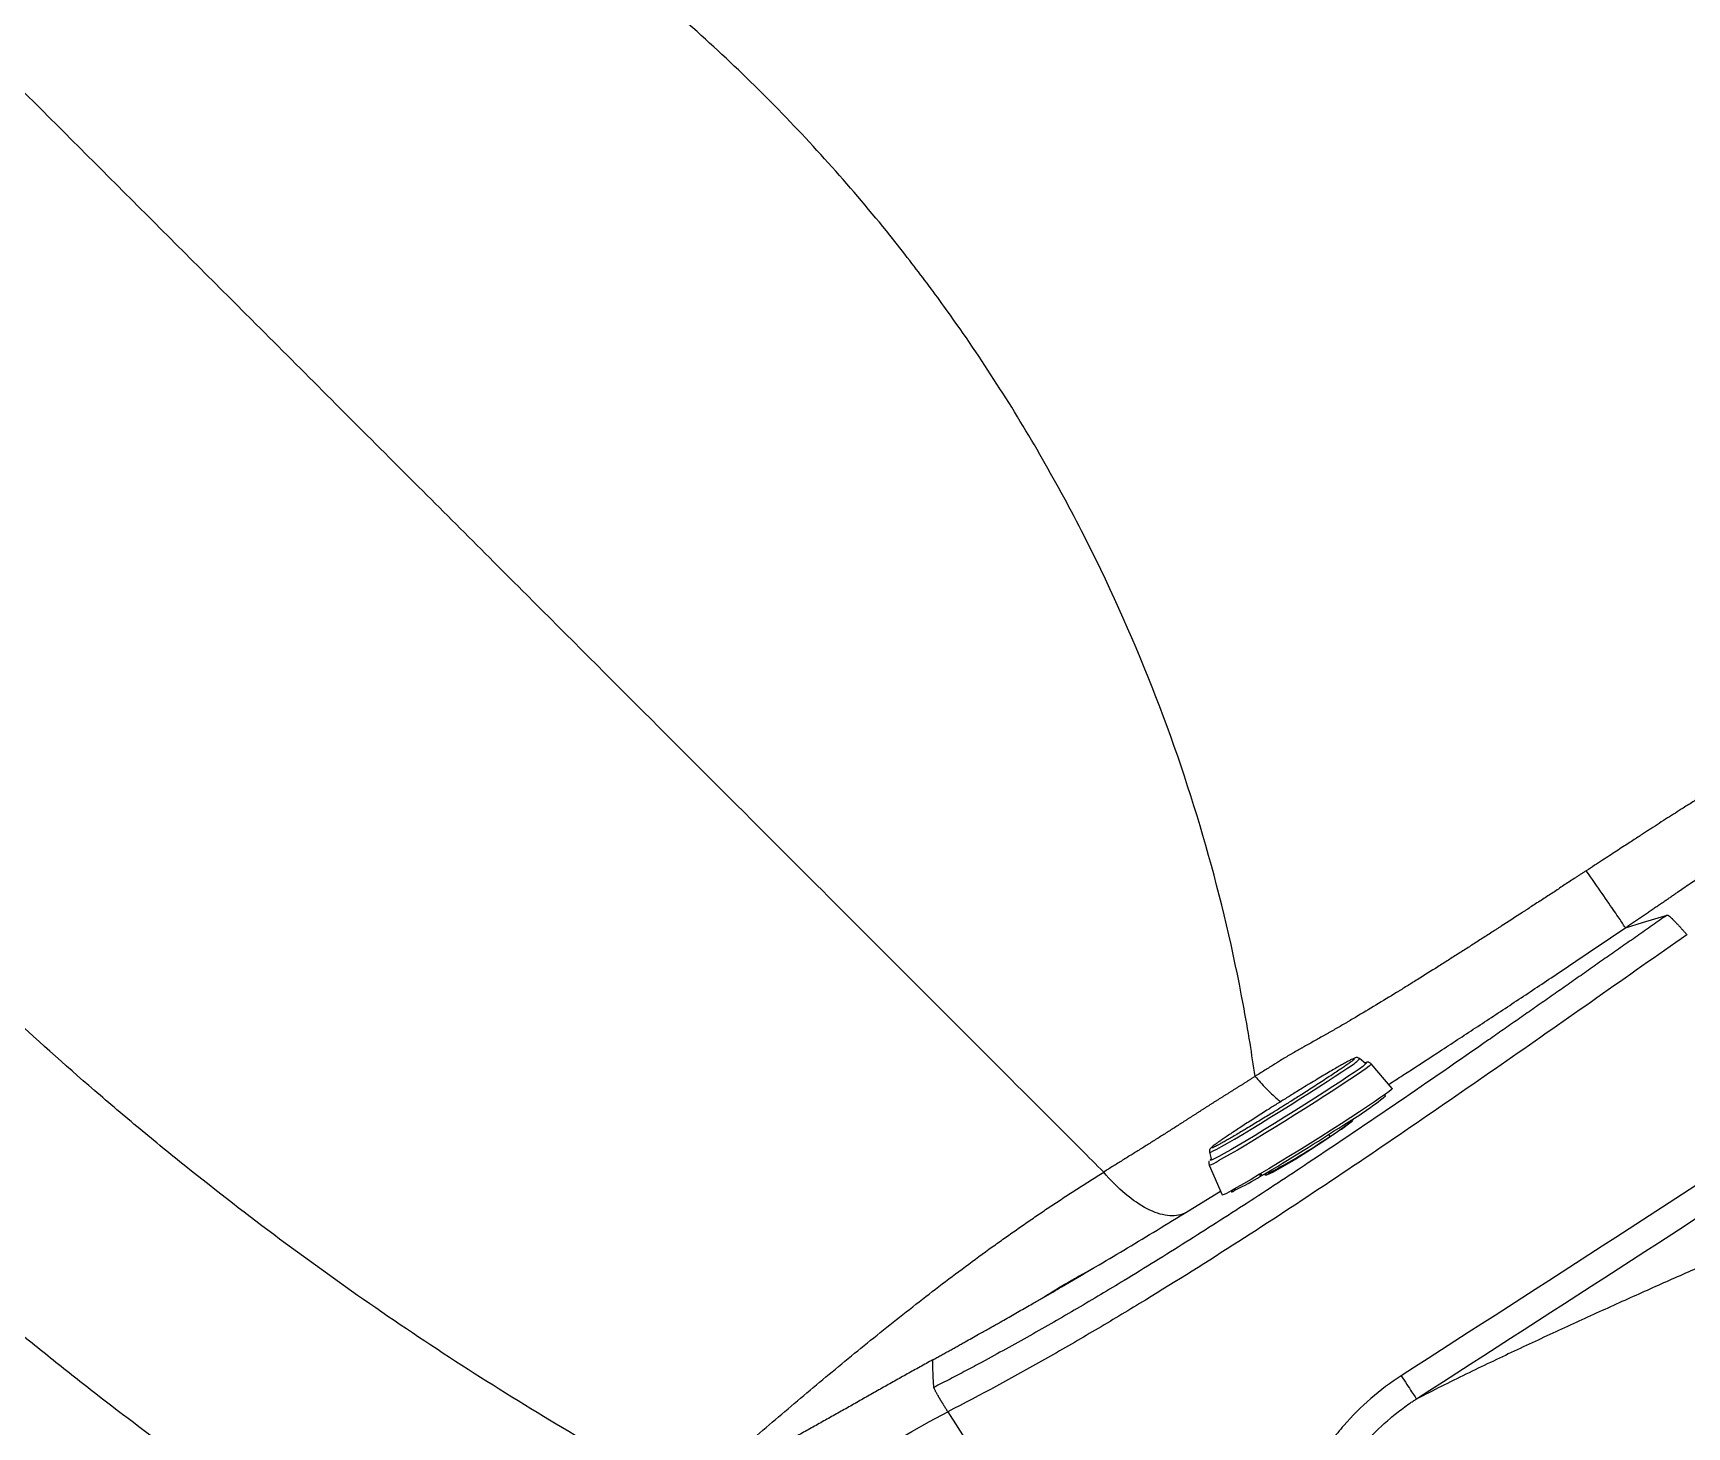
# Model space of a CAD drawing. Extents: x 398 to 508, y 623 to 782.
# Drawn here: x 478.29 to 493.15, y 699.41 to 711.93 of the extents above; entities that cross this region are included whole.
import ezdxf

# ---------------------------------------------------------------- set-up
doc = ezdxf.new("R2010")
doc.units = 0
doc.header["$MEASUREMENT"] = 0
doc.layers.add('GEOMETRY', color=2, linetype='Continuous', lineweight=25)

msp = doc.modelspace()

# ---------------------------------------------------------------- linework, layer by layer
at = {"layer": 'GEOMETRY'}
for p, q in [((490.265, 702.668), (490.208, 702.715)), ((490.503, 702.447), (490.313, 702.668)), ((490.442, 702.381), (490.436, 702.391)), ((488.859, 701.759), (488.974, 701.492)), ((488.862, 701.874), (488.879, 701.803)), ((489.309, 701.675), (489.32, 701.658)), ((489.32, 701.682), (489.331, 701.664)), ((489.391, 701.686), (489.395, 701.679)), ((488.633, 701.325), (488.959, 701.526)), ((489.053, 701.528), (489.06, 701.517)), ((489.061, 701.517), (489.054, 701.528)), ((489.06, 701.517), (489.061, 701.517)), ((489.063, 701.533), (489.07, 701.522)), ((489.07, 701.522), (489.087, 701.533)), ((489.087, 701.533), (489.081, 701.543)), ((489.09, 701.548), (489.096, 701.538)), ((486.51, 699.543), (486.689, 699.262))]:
    msp.add_line(p, q, dxfattribs=at)
at = {"layer": 'GEOMETRY', "flags": 128}
for points in [[(492.597, 703.891), (492.752, 703.938), (492.973, 704.005)], [(490.313, 702.668), (490.309, 702.662), (490.294, 702.648), (490.267, 702.628), (490.229, 702.6), (490.18, 702.566), (490.121, 702.527), (490.054, 702.482), (489.979, 702.433), (489.898, 702.381), (489.811, 702.325), (489.721, 702.268), (489.628, 702.21), (489.535, 702.152), (489.443, 702.094), (489.353, 702.039), (489.266, 701.987), (489.186, 701.939), (489.111, 701.894), (489.045, 701.856), (488.987, 701.823), (488.939, 701.796)], [(490.27, 702.674), (490.26, 702.664), (490.238, 702.646), (490.204, 702.622), (490.159, 702.591), (490.105, 702.554), (490.041, 702.511), (489.969, 702.464), (489.891, 702.413), (489.807, 702.359), (489.718, 702.303), (489.628, 702.246), (489.536, 702.188), (489.445, 702.132), (489.356, 702.078), (489.271, 702.026), (489.19, 701.978), (489.117, 701.934), (489.051, 701.895), (488.994, 701.863), (488.946, 701.837)], [(490.258, 702.674), (490.269, 702.677), (490.27, 702.674), (490.27, 702.674)], [(488.862, 701.874), (488.863, 701.874), (488.872, 701.876), (488.893, 701.886), (488.926, 701.903), (488.97, 701.926), (489.023, 701.957), (489.086, 701.993), (489.157, 702.035), (489.235, 702.082), (489.318, 702.132), (489.404, 702.185), (489.494, 702.24), (489.584, 702.297), (489.673, 702.353), (489.759, 702.408), (489.842, 702.461), (489.919, 702.511), (489.989, 702.557), (490.051, 702.598), (490.104, 702.634)], [(490.503, 702.447), (490.503, 702.445), (490.494, 702.436), (490.474, 702.419), (490.441, 702.395), (490.398, 702.365), (490.344, 702.328), (490.281, 702.285), (490.209, 702.238), (490.13, 702.186), (490.045, 702.131), (489.955, 702.073), (489.861, 702.014), (489.765, 701.954), (489.669, 701.894), (489.574, 701.836), (489.482, 701.779), (489.394, 701.726), (489.311, 701.676), (489.235, 701.631), (489.167, 701.591), (489.107, 701.558), (489.058, 701.53)], [(490.127, 702.16), (490.15, 702.17), (490.146, 702.159), (490.098, 702.12), (490.012, 702.058), (489.897, 701.98), (489.767, 701.895), (489.636, 701.813), (489.518, 701.743), (489.427, 701.693), (489.373, 701.669), (489.361, 701.668), (489.361, 701.668)], [(488.946, 701.837), (488.91, 701.817), (488.885, 701.805), (488.871, 701.801), (488.87, 701.803), (488.877, 701.811)]]:
    msp.add_lwpolyline(points, dxfattribs=at)
at = {"layer": 'GEOMETRY'}
for centre, radius, start, end in [((489.93, 702.965), 0.374, 297.6935, 317.9011), ((488.601, 704.636), 2.911, 300.2388, 309.229), ((476.893, 722.549), 24.308, 300.7761, 302.8182), ((489.074, 703.485), 1.706, 300.5431, 308.9179), ((486.924, 706.429), 5.346, 297.4738, 304.3509), ((489.99, 702.047), 0.0589, 192.4187, 213.0072), ((488.805, 701.982), 0.229, 283.4289, 305.6906), ((488.326, 703.225), 1.854, 294.522, 302.387), ((489.299, 701.71), 0.0557, 292.0943, 304.7691), ((488.915, 701.732), 0.247, 283.7209, 305.3986), ((489.015, 701.605), 0.0987, 297.3638, 303.4914), ((489.144, 701.446), 0.104, 117.5604, 123.3725)]:
    msp.add_arc(centre, radius, start, end, dxfattribs=at)
for points, knots in [([(480.309, 722.399), (480.403, 722.384), (480.742, 722.326), (481.141, 722.248), (481.508, 722.165), (481.66, 722.129), (481.782, 722.099), (481.904, 722.069), (482.238, 721.982), (482.782, 721.825), (483.501, 721.581), (484.447, 721.214), (485.605, 720.675), (486.722, 720.036), (487.586, 719.471), (488.219, 719.022), (488.837, 718.548), (489.638, 717.885), (490.593, 716.994), (491.477, 716.028), (492.137, 715.213), (492.609, 714.584), (493.057, 713.937), (493.621, 713.052), (494.256, 711.906), (494.894, 710.475), (495.272, 709.369), (495.481, 708.623), (495.552, 708.341), (495.597, 708.153), (495.619, 708.059), (495.641, 707.965), (495.668, 707.84), (495.702, 707.682), (495.77, 707.34), (495.818, 707.06), (495.851, 706.843)], [0.0193634, 0.0193634, 0.0193634, 0.0193634, 0.03125, 0.0625, 0.0703125, 0.078125, 0.0820312, 0.0859375, 0.09375, 0.125, 0.15625, 0.1875, 0.25, 0.3125, 0.34375, 0.375, 0.40625, 0.4375, 0.5, 0.5625, 0.59375, 0.625, 0.65625, 0.6875, 0.75, 0.8125, 0.875, 0.890625, 0.90625, 0.9101562, 0.9140625, 0.9179688, 0.921875, 0.9296875, 0.9375, 0.9643423, 0.9643423, 0.9643423, 0.9643423]), ([(475.096, 714.51), (475.114, 714.493), (475.131, 714.476), (475.288, 714.319), (475.427, 714.179), (475.847, 713.76), (476.128, 713.479), (476.972, 712.635), (477.538, 712.069), (478.819, 710.788), (479.536, 710.071), (480.254, 709.353)], [0.5804802, 0.5804802, 0.5804802, 0.5804802, 0.5838439, 0.5838439, 0.6108805, 0.6108805, 0.6649536, 0.6649536, 0.7730999, 0.7730999, 0.908914, 0.908914, 0.908914, 0.908914]), ([(486.168, 709.884), (486.109, 709.96), (485.719, 710.455), (484.937, 711.331), (484.015, 712.17), (483.464, 712.607), (483.334, 712.707)], [0.4184638, 0.4184638, 0.4184638, 0.4184638, 0.4296931, 0.4921931, 0.5546931, 0.5737293, 0.5737293, 0.5737293, 0.5737293]), ([(484.086, 698.807), (483.774, 698.977), (483.466, 699.151), (482.856, 699.511), (482.554, 699.697), (481.659, 700.269), (481.076, 700.671), (480.222, 701.307), (479.941, 701.524), (479.525, 701.859), (479.386, 701.971), (479.113, 702.199), (478.977, 702.314), (478.306, 702.894), (477.788, 703.375), (476.791, 704.371), (476.312, 704.885), (475.391, 705.947), (474.95, 706.494), (474.106, 707.622), (473.703, 708.202), (473.224, 708.949), (473.129, 709.099), (472.942, 709.402), (472.85, 709.554), (472.578, 710.014), (472.402, 710.323), (472.232, 710.635)], [0, 0, 0, 0, 0.0625, 0.0625, 0.125, 0.125, 0.25, 0.25, 0.3125, 0.3125, 0.34375, 0.34375, 0.375, 0.375, 0.5, 0.5, 0.625, 0.625, 0.75, 0.75, 0.875, 0.875, 0.90625, 0.90625, 0.9375, 0.9375, 1, 1, 1, 1]), ([(489.27, 702.556), (489.256, 702.655), (489.223, 702.871), (489.103, 703.56), (488.852, 704.629), (488.371, 706.056), (487.842, 707.229), (487.343, 708.145), (486.931, 708.819), (486.535, 709.398), (486.273, 709.748), (486.168, 709.884)], [0.5737293, 0.5737293, 0.5737293, 0.5737293, 0.5869368, 0.6025618, 0.6650618, 0.7275618, 0.7900618, 0.8213118, 0.8525618, 0.8838118, 0.9038325, 0.9038325, 0.9038325, 0.9038325]), ([(480.254, 709.353), (480.68, 708.927), (481.105, 708.501), (481.93, 707.677), (482.329, 707.278), (482.727, 706.88)], [0.4246824, 0.4246824, 0.4246824, 0.4246824, 0.5051609, 0.5051609, 0.5804802, 0.5804802, 0.5804802, 0.5804802]), ([(471.112, 708.344), (471.453, 707.791), (471.808, 707.25), (472.547, 706.193), (472.931, 705.678), (473.729, 704.672), (474.142, 704.181), (474.997, 703.225), (475.439, 702.76), (476.352, 701.854), (476.823, 701.413), (477.551, 700.772), (477.798, 700.562), (478.173, 700.251), (478.299, 700.148), (478.553, 699.945), (478.68, 699.844), (479.319, 699.346), (479.841, 698.964), (480.906, 698.232), (481.449, 697.882), (482.002, 697.548)], [0, 0, 0, 0, 0.125, 0.125, 0.25, 0.25, 0.375, 0.375, 0.5, 0.5, 0.625, 0.625, 0.6875, 0.6875, 0.71875, 0.71875, 0.75, 0.75, 0.875, 0.875, 1, 1, 1, 1]), ([(482.727, 706.88), (483.472, 706.135), (484.216, 705.39), (485.525, 704.082), (486.091, 703.515), (486.936, 702.671), (487.216, 702.39), (487.634, 701.972), (487.773, 701.834), (487.91, 701.696)], [0.0947788, 0.0947788, 0.0947788, 0.0947788, 0.2357521, 0.2357521, 0.3438984, 0.3438984, 0.3979715, 0.3979715, 0.4246824, 0.4246824, 0.4246824, 0.4246824]), ([(495.851, 706.843), (495.844, 706.837), (495.829, 706.827), (495.807, 706.811), (495.784, 706.795), (495.761, 706.779), (495.738, 706.762), (495.699, 706.735), (495.644, 706.695), (495.589, 706.654), (495.55, 706.625), (495.526, 706.608), (495.496, 706.586), (495.46, 706.56), (495.417, 706.53), (495.368, 706.494), (495.312, 706.454), (495.218, 706.386), (495.088, 706.293), (494.922, 706.175), (494.76, 706.061), (494.603, 705.95), (494.444, 705.84), (494.279, 705.727), (494.106, 705.61), (493.931, 705.493), (493.754, 705.377), (493.577, 705.262), (493.448, 705.18), (493.373, 705.132), (493.352, 705.119), (493.339, 705.11), (493.331, 705.105), (493.327, 705.101), (493.324, 705.099), (493.321, 705.096), (493.318, 705.094), (493.315, 705.092), (493.312, 705.09), (493.309, 705.088), (493.306, 705.086), (493.304, 705.084), (493.299, 705.082), (493.293, 705.078), (493.286, 705.075), (493.281, 705.072), (493.278, 705.07), (493.276, 705.069), (493.273, 705.067), (493.27, 705.065), (493.265, 705.062), (493.246, 705.049), (493.213, 705.028), (493.165, 704.997), (493.086, 704.947), (492.973, 704.875), (492.866, 704.806), (492.794, 704.759), (492.758, 704.736), (492.718, 704.71), (492.674, 704.682), (492.626, 704.65), (492.573, 704.616), (492.516, 704.579), (492.455, 704.539), (492.389, 704.496), (492.319, 704.451), (492.271, 704.419), (492.246, 704.403)], [0, 0, 0, 0, 0.010306, 0.020612, 0.030917, 0.041222, 0.051526, 0.061829, 0.092506, 0.123181, 0.130717, 0.140497, 0.152523, 0.166793, 0.183303, 0.202055, 0.223048, 0.246277, 0.304535, 0.358718, 0.408817, 0.454824, 0.49674, 0.542295, 0.586681, 0.62988, 0.671878, 0.71267, 0.752251, 0.758294, 0.762816, 0.765821, 0.76731, 0.768035, 0.768747, 0.769445, 0.770131, 0.770804, 0.771465, 0.772115, 0.772754, 0.773382, 0.773999, 0.775837, 0.777288, 0.778354, 0.779032, 0.779324, 0.779808, 0.780596, 0.781689, 0.783086, 0.793039, 0.803478, 0.8144, 0.844512, 0.876701, 0.88336, 0.890937, 0.899429, 0.908833, 0.919147, 0.930369, 0.942496, 0.955525, 0.969454, 0.98428, 1, 1, 1, 1]), ([(492.597, 703.891), (492.609, 703.899), (492.634, 703.916), (492.671, 703.941), (492.707, 703.966), (492.742, 703.99), (492.777, 704.014), (492.812, 704.037), (492.846, 704.06), (492.879, 704.083), (492.912, 704.105), (492.944, 704.127), (492.975, 704.148), (493.006, 704.169), (493.036, 704.19), (493.073, 704.215), (493.12, 704.248), (493.176, 704.286), (493.235, 704.326), (493.286, 704.36), (493.33, 704.391), (493.37, 704.418), (493.402, 704.44), (493.426, 704.457), (493.44, 704.466), (493.456, 704.477), (493.474, 704.49), (493.497, 704.505), (493.526, 704.525), (493.56, 704.549), (493.6, 704.577), (493.633, 704.6), (493.662, 704.62), (493.69, 704.64), (493.729, 704.667), (493.785, 704.707), (493.856, 704.757), (493.936, 704.815), (494.049, 704.895), (494.191, 704.998), (494.42, 705.165), (494.718, 705.386), (494.952, 705.563), (495.116, 705.689), (495.181, 705.739), (495.242, 705.786), (495.272, 705.809), (495.293, 705.826), (495.308, 705.838), (495.323, 705.849), (495.337, 705.861), (495.371, 705.888), (495.421, 705.928), (495.469, 705.966), (495.5, 705.99), (495.512, 706), (495.52, 706.006), (495.525, 706.01), (495.529, 706.013), (495.533, 706.016), (495.537, 706.019), (495.542, 706.023), (495.552, 706.031), (495.566, 706.042), (495.584, 706.056), (495.6, 706.07), (495.611, 706.078), (495.617, 706.083)], [0, 0, 0, 0, 0.009503, 0.018857, 0.028062, 0.03712, 0.046032, 0.054799, 0.063421, 0.0719, 0.080237, 0.088432, 0.096486, 0.104401, 0.112176, 0.119813, 0.132693, 0.148714, 0.163516, 0.17798, 0.188256, 0.198539, 0.208829, 0.21341, 0.218018, 0.220158, 0.22595, 0.232621, 0.238035, 0.248946, 0.259869, 0.270806, 0.27557, 0.283277, 0.293927, 0.307493, 0.33051, 0.353477, 0.376417, 0.428797, 0.481517, 0.593058, 0.735253, 0.753407, 0.800501, 0.819416, 0.83367, 0.840473, 0.847234, 0.853954, 0.860632, 0.867269, 0.900588, 0.93281, 0.940884, 0.948854, 0.951521, 0.954179, 0.956829, 0.958076, 0.959929, 0.962389, 0.965456, 0.974043, 0.982664, 0.991317, 1, 1, 1, 1]), ([(492.246, 704.403), (492.238, 704.398), (492.222, 704.387), (492.198, 704.372), (492.174, 704.356), (492.126, 704.325), (492.054, 704.278), (491.975, 704.225), (491.911, 704.184), (491.847, 704.142), (491.783, 704.101), (491.727, 704.064), (491.696, 704.044), (491.616, 703.992), (491.536, 703.94), (491.457, 703.889), (491.425, 703.868), (491.369, 703.832), (491.29, 703.781), (491.195, 703.72), (491.117, 703.67), (491.054, 703.63), (490.991, 703.59), (490.882, 703.521), (490.758, 703.443), (490.649, 703.376), (490.595, 703.342), (490.564, 703.323), (490.487, 703.275), (490.356, 703.196), (490.218, 703.113), (490.133, 703.063), (490.103, 703.045), (490.057, 703.018), (490.003, 702.987), (489.95, 702.957), (489.923, 702.941), (489.907, 702.933), (489.869, 702.911), (489.804, 702.874), (489.736, 702.836), (489.697, 702.814), (489.687, 702.809), (489.683, 702.806), (489.677, 702.803), (489.656, 702.791), (489.629, 702.776), (489.603, 702.761), (489.588, 702.752), (489.566, 702.739), (489.532, 702.72), (489.499, 702.699), (489.48, 702.687), (489.475, 702.684), (489.471, 702.682), (489.461, 702.675), (489.423, 702.651), (489.372, 702.619), (489.314, 702.583), (489.285, 702.565), (489.27, 702.556)], [0, 0, 0, 0, 0.007913, 0.015751, 0.023621, 0.031489, 0.062936, 0.094355, 0.110059, 0.12576, 0.157163, 0.172867, 0.18072, 0.188574, 0.251459, 0.25933, 0.267202, 0.282944, 0.314365, 0.345712, 0.376992, 0.392611, 0.408217, 0.439395, 0.501638, 0.532718, 0.548251, 0.556016, 0.563781, 0.625872, 0.687961, 0.703489, 0.711255, 0.719021, 0.750098, 0.765646, 0.773422, 0.777311, 0.7812, 0.812333, 0.843504, 0.851303, 0.852278, 0.853253, 0.855203, 0.859105, 0.874717, 0.882527, 0.886433, 0.89034, 0.905977, 0.921629, 0.925545, 0.926524, 0.927503, 0.929462, 0.937295, 0.96864, 0.984486, 1, 1, 1, 1]), ([(492.597, 703.891), (492.596, 703.893), (492.587, 703.907), (492.554, 703.956), (492.53, 703.992), (492.468, 704.082), (492.431, 704.137), (492.345, 704.261), (492.297, 704.33), (492.246, 704.403)], [0, 0, 0, 0, 0.25, 0.25, 0.5, 0.5, 0.75, 0.75, 1, 1, 1, 1]), ([(492.973, 704.005), (492.928, 703.974), (492.838, 703.911), (492.702, 703.816), (492.568, 703.722), (492.433, 703.628), (492.299, 703.534), (492.165, 703.44), (492.032, 703.346), (491.898, 703.253), (491.765, 703.16), (491.633, 703.068), (491.5, 702.975), (491.144, 702.727), (490.562, 702.325), (489.839, 701.837), (489.201, 701.417), (488.65, 701.065), (488.141, 700.749), (487.743, 700.512), (487.461, 700.348), (487.247, 700.226), (487.033, 700.107), (486.842, 700.002), (486.674, 699.913), (486.53, 699.837), (486.433, 699.787), (486.385, 699.762)], [0, 0, 0, 0, 0.021117, 0.042183, 0.063199, 0.084164, 0.105079, 0.125942, 0.146755, 0.167516, 0.188226, 0.208884, 0.229491, 0.250046, 0.375068, 0.500096, 0.583599, 0.666928, 0.750087, 0.812617, 0.843808, 0.875106, 0.906563, 0.937559, 0.958359, 0.979172, 1, 1, 1, 1]), ([(492.973, 704.005), (492.973, 704.005), (492.974, 704.005), (492.975, 704.005), (492.976, 704.005), (492.978, 704.004), (492.98, 704.003), (492.983, 704.001), (492.986, 703.999), (492.989, 703.997), (492.992, 703.994), (492.996, 703.991), (493, 703.988), (493.004, 703.984), (493.009, 703.98), (493.014, 703.975), (493.019, 703.97), (493.024, 703.965), (493.03, 703.959), (493.036, 703.953), (493.042, 703.947), (493.048, 703.941), (493.054, 703.934), (493.061, 703.927), (493.068, 703.92), (493.074, 703.913), (493.081, 703.905), (493.088, 703.898), (493.095, 703.89), (493.102, 703.882), (493.109, 703.874), (493.116, 703.867), (493.123, 703.859), (493.13, 703.851), (493.137, 703.843), (493.143, 703.836), (493.148, 703.831), (493.15, 703.828)], [0, 0, 0, 0, 0.026084, 0.052603, 0.079531, 0.106843, 0.134513, 0.162514, 0.190822, 0.219408, 0.248248, 0.277315, 0.306582, 0.336023, 0.365612, 0.395322, 0.425127, 0.455, 0.484914, 0.514844, 0.544761, 0.57464, 0.604453, 0.634175, 0.663778, 0.693236, 0.722521, 0.751607, 0.780468, 0.809076, 0.837404, 0.865426, 0.893115, 0.920443, 0.947385, 0.973913, 1, 1, 1, 1]), ([(493.15, 703.828), (492.611, 703.451), (492.073, 703.072), (490.991, 702.319), (490.448, 701.945), (489.624, 701.397), (489.349, 701.217), (488.793, 700.861), (488.514, 700.686), (488.091, 700.429), (487.95, 700.344), (487.665, 700.177), (487.523, 700.094), (487.093, 699.851), (486.803, 699.694), (486.51, 699.543)], [0, 0, 0, 0, 0.25, 0.25, 0.5, 0.5, 0.625, 0.625, 0.75, 0.75, 0.8125, 0.8125, 0.875, 0.875, 1, 1, 1, 1]), ([(490.471, 702.484), (490.513, 702.511), (490.657, 702.604), (490.91, 702.768), (491.23, 702.978), (491.557, 703.193), (491.894, 703.417), (492.241, 703.65), (492.478, 703.811), (492.597, 703.891)], [0, 0, 0, 0, 0.062634, 0.212703, 0.366114, 0.519639, 0.673015, 0.836014, 1, 1, 1, 1]), ([(490.208, 702.715), (490.206, 702.716), (490.202, 702.719), (490.192, 702.724), (490.184, 702.725), (490.174, 702.724), (490.169, 702.722), (490.156, 702.717), (490.136, 702.707), (490.108, 702.693), (490.076, 702.675), (490.037, 702.653), (489.994, 702.628), (489.943, 702.599), (489.888, 702.566), (489.828, 702.53), (489.764, 702.491), (489.702, 702.454), (489.645, 702.419), (489.584, 702.381), (489.539, 702.353), (489.51, 702.335)], [0, 0, 0, 0, 0.006551, 0.01555, 0.030024, 0.046428, 0.081279, 0.143712, 0.214491, 0.279425, 0.346914, 0.408801, 0.474827, 0.54241, 0.610745, 0.678912, 0.745571, 0.817025, 0.8695, 0.915705, 1, 1, 1, 1]), ([(490.163, 702.712), (490.163, 702.712), (490.164, 702.712), (490.157, 702.705), (490.142, 702.694), (490.118, 702.676), (490.088, 702.655), (490.052, 702.631), (490.012, 702.603), (489.964, 702.571), (489.91, 702.536), (489.853, 702.498), (489.793, 702.46), (489.734, 702.422), (489.68, 702.388), (489.629, 702.355), (489.581, 702.325), (489.549, 702.305), (489.534, 702.296)], [0, 0, 0, 0, 0.011067, 0.076424, 0.144021, 0.222699, 0.295256, 0.361295, 0.431734, 0.503934, 0.577056, 0.650124, 0.72175, 0.78877, 0.849097, 0.89767, 0.954441, 1, 1, 1, 1]), ([(490.313, 702.668), (490.31, 702.67), (490.305, 702.676), (490.296, 702.681), (490.286, 702.684), (490.279, 702.684), (490.272, 702.682), (490.266, 702.68), (490.259, 702.677), (490.258, 702.676)], [0, 0, 0, 0, 0.061589, 0.125355, 0.192483, 0.317134, 0.547254, 0.935288, 1, 1, 1, 1]), ([(489.27, 702.555), (489.263, 702.551), (489.249, 702.542), (489.231, 702.531), (489.217, 702.522), (489.208, 702.516), (489.201, 702.512), (489.194, 702.507), (489.185, 702.501), (489.174, 702.494), (489.16, 702.485), (489.142, 702.474), (489.12, 702.461), (489.099, 702.447), (489.077, 702.434), (489.056, 702.42), (489.035, 702.407), (489.013, 702.393), (488.992, 702.38), (488.97, 702.367), (488.949, 702.353), (488.928, 702.34), (488.906, 702.326), (488.885, 702.313), (488.864, 702.299), (488.843, 702.285), (488.821, 702.272), (488.8, 702.258), (488.779, 702.245), (488.761, 702.233), (488.747, 702.224), (488.733, 702.215), (488.716, 702.204), (488.694, 702.19), (488.673, 702.177), (488.652, 702.163), (488.624, 702.145), (488.589, 702.122), (488.546, 702.095), (488.504, 702.068), (488.462, 702.041), (488.405, 702.006), (488.349, 701.97), (488.292, 701.934), (488.25, 701.908), (488.207, 701.881), (488.165, 701.855), (488.122, 701.828), (488.08, 701.802), (488.037, 701.775), (487.995, 701.749), (487.953, 701.723), (487.924, 701.705), (487.91, 701.696)], [0, 0, 0, 0, 0.0156255, 0.0312509, 0.0390636, 0.0468763, 0.0500014, 0.054689, 0.0625017, 0.0703144, 0.078127, 0.0937524, 0.1093777, 0.1250031, 0.1406285, 0.1562539, 0.1718793, 0.1875047, 0.2031301, 0.2187553, 0.2343804, 0.2500054, 0.2656303, 0.2812551, 0.2968799, 0.3125047, 0.3281295, 0.3437543, 0.3593791, 0.375004, 0.3828165, 0.3906289, 0.4062539, 0.4218789, 0.4375039, 0.4531289, 0.4687539, 0.5000038, 0.5312536, 0.5625032, 0.5937528, 0.6250024, 0.6875018, 0.7187517, 0.7500017, 0.7812516, 0.8125013, 0.843751, 0.8750007, 0.9062504, 0.9375001, 0.96875, 1, 1, 1, 1]), ([(489.27, 702.555), (489.303, 702.519), (489.368, 702.446), (489.448, 702.369), (489.493, 702.335), (489.505, 702.326)], [0, 0, 0, 0, 0.423301, 0.846602, 1, 1, 1, 1]), ([(489.51, 702.335), (489.481, 702.317), (489.441, 702.292), (489.383, 702.255), (489.335, 702.225), (489.28, 702.19), (489.225, 702.154), (489.172, 702.12), (489.12, 702.086), (489.073, 702.055), (489.03, 702.026), (488.991, 702), (488.959, 701.978), (488.932, 701.959), (488.91, 701.943), (488.894, 701.931), (488.882, 701.921), (488.874, 701.915), (488.87, 701.91), (488.866, 701.905), (488.862, 701.896), (488.861, 701.891), (488.861, 701.882), (488.862, 701.877), (488.862, 701.874)], [0, 0, 0, 0, 0.08403, 0.11728, 0.17213, 0.228182, 0.287376, 0.34802, 0.409371, 0.47079, 0.531763, 0.591825, 0.650526, 0.707385, 0.761857, 0.813299, 0.860928, 0.903781, 0.940546, 0.965874, 0.976162, 0.984591, 0.991829, 1, 1, 1, 1]), ([(489.534, 702.296), (489.506, 702.278), (489.466, 702.253), (489.408, 702.217), (489.359, 702.188), (489.304, 702.154), (489.248, 702.12), (489.194, 702.087), (489.141, 702.056), (489.093, 702.027), (489.048, 702.001), (489.009, 701.979), (488.975, 701.959), (488.946, 701.944), (488.923, 701.932), (488.906, 701.923), (488.893, 701.917), (488.887, 701.914), (488.883, 701.913), (488.884, 701.913), (488.884, 701.913)], [0, 0, 0, 0, 0.089426, 0.124909, 0.183418, 0.243203, 0.306321, 0.370956, 0.436305, 0.50168, 0.566522, 0.630332, 0.692622, 0.752885, 0.810566, 0.865054, 0.915722, 0.962091, 0.999482, 1, 1, 1, 1]), ([(488.858, 701.795), (488.857, 701.794), (488.856, 701.792), (488.854, 701.784), (488.854, 701.774), (488.856, 701.766), (488.858, 701.761), (488.859, 701.759)], [0, 0, 0, 0, 0.349271, 0.563847, 0.717857, 0.905197, 1, 1, 1, 1]), ([(495.367, 701.766), (495.337, 701.751), (495.26, 701.713), (495.119, 701.649), (494.947, 701.572), (494.713, 701.471), (494.407, 701.34), (494.021, 701.174), (493.628, 701.004), (493.235, 700.831), (492.843, 700.657), (492.44, 700.476), (492.025, 700.287), (491.601, 700.089), (491.171, 699.885), (490.869, 699.734), (490.72, 699.658)], [0, 0, 0, 0, 0.029802, 0.077626, 0.125699, 0.173941, 0.262676, 0.351676, 0.440915, 0.520586, 0.6005, 0.680647, 0.760964, 0.841296, 0.92126, 1, 1, 1, 1]), ([(484.149, 698.773), (484.298, 698.902), (484.596, 699.16), (485.045, 699.546), (485.499, 699.928), (485.959, 700.303), (486.428, 700.67), (486.783, 700.934), (487.018, 701.102), (487.127, 701.179), (487.237, 701.255), (487.347, 701.331), (487.458, 701.405), (487.57, 701.479), (487.683, 701.553), (487.796, 701.625), (487.872, 701.673), (487.91, 701.696)], [0, 0, 0, 0, 0.125211, 0.250421, 0.375579, 0.500639, 0.62556, 0.750409, 0.778141, 0.805869, 0.833595, 0.861322, 0.889048, 0.916776, 0.94451, 0.972251, 1, 1, 1, 1]), ([(488.633, 701.325), (488.59, 701.305), (488.539, 701.299), (488.427, 701.313), (488.365, 701.333), (488.237, 701.399), (488.171, 701.445), (488.038, 701.556), (487.973, 701.623), (487.91, 701.696)], [0, 0, 0, 0, 0.25, 0.25, 0.5, 0.5, 0.75, 0.75, 1, 1, 1, 1]), ([(489.361, 701.668), (489.361, 701.671), (489.36, 701.675), (489.383, 701.691), (489.384, 701.693)], [0, 0, 0, 0, 0.928245, 1, 1, 1, 1]), ([(487.837, 700.844), (487.922, 700.895), (488.097, 700.998), (488.363, 701.159), (488.541, 701.268), (488.633, 701.325)], [0, 0, 0, 0, 0.3131518, 0.6439737, 1, 1, 1, 1]), ([(487.367, 700.57), (487.385, 700.581), (487.438, 700.614), (487.524, 700.668), (487.636, 700.733), (487.739, 700.79), (487.807, 700.828), (487.837, 700.845)], [0, 0, 0, 0, 0.136514, 0.401082, 0.606302, 0.824039, 1, 1, 1, 1]), ([(487.367, 700.57), (487.368, 700.57), (487.396, 700.586), (487.451, 700.618), (487.6, 700.705), (487.729, 700.78), (487.83, 700.84), (487.837, 700.844)], [0, 0, 0, 0, 0.004501, 0.17903, 0.345833, 0.954505, 1, 1, 1, 1]), ([(486.374, 700.009), (486.386, 700.016), (486.411, 700.03), (486.447, 700.05), (486.484, 700.07), (486.521, 700.091), (486.557, 700.111), (486.593, 700.131), (486.63, 700.151), (486.694, 700.187), (486.776, 700.233), (486.865, 700.283), (486.919, 700.314), (486.954, 700.333), (486.991, 700.354), (487.044, 700.384), (487.106, 700.42), (487.166, 700.454), (487.225, 700.488), (487.292, 700.526), (487.339, 700.553), (487.367, 700.57)], [0, 0, 0, 0, 0.036684, 0.073316, 0.109897, 0.146428, 0.182909, 0.219341, 0.255723, 0.292055, 0.41348, 0.502605, 0.559451, 0.575778, 0.60818, 0.672402, 0.735085, 0.796235, 0.855856, 0.913954, 1, 1, 1, 1]), ([(486.374, 700.01), (486.336, 699.988), (486.26, 699.946), (486.146, 699.883), (486.032, 699.819), (485.918, 699.755), (485.805, 699.691), (485.692, 699.627), (485.579, 699.563), (485.466, 699.5), (485.354, 699.437), (485.242, 699.374), (485.13, 699.312), (485.018, 699.25), (484.907, 699.189), (484.797, 699.128), (484.693, 699.072), (484.595, 699.019), (484.505, 698.969), (484.414, 698.92), (484.325, 698.871), (484.236, 698.822), (484.178, 698.789), (484.149, 698.773)], [0, 0, 0, 0, 0.050118, 0.10023, 0.150327, 0.200409, 0.250474, 0.300525, 0.350556, 0.400562, 0.450542, 0.500501, 0.550445, 0.600378, 0.650301, 0.700219, 0.750132, 0.791724, 0.833329, 0.87495, 0.916586, 0.958266, 1, 1, 1, 1]), ([(486.385, 699.762), (486.383, 699.784), (486.382, 699.805), (486.379, 699.848), (486.378, 699.869), (486.375, 699.931), (486.374, 699.971), (486.374, 700.01)], [0, 0, 0, 0, 0.25, 0.25, 0.5, 0.5, 1, 1, 1, 1]), ([(490.583, 699.867), (490.486, 699.805), (490.395, 699.736), (490.224, 699.587), (490.143, 699.507), (490.049, 699.399), (490.031, 699.377), (489.995, 699.333), (489.977, 699.31), (489.925, 699.241), (489.892, 699.195), (489.797, 699.052), (489.74, 698.953), (489.662, 698.801), (489.638, 698.749), (489.592, 698.644), (489.57, 698.591), (489.508, 698.431), (489.473, 698.322), (489.412, 698.103), (489.386, 697.992), (489.343, 697.769), (489.325, 697.656), (489.312, 697.542)], [0, 0, 0, 0, 0.125, 0.125, 0.25, 0.25, 0.28125, 0.28125, 0.3125, 0.3125, 0.375, 0.375, 0.5, 0.5, 0.5625, 0.5625, 0.625, 0.625, 0.75, 0.75, 0.875, 0.875, 1, 1, 1, 1]), ([(490.583, 699.867), (490.6, 699.841), (490.618, 699.814), (490.649, 699.765), (490.664, 699.742), (490.689, 699.704), (490.7, 699.688), (490.714, 699.666), (490.719, 699.66), (490.72, 699.659)], [0, 0, 0, 0, 0.25, 0.25, 0.5, 0.5, 0.75, 0.75, 1, 1, 1, 1]), ([(486.51, 699.543), (486.508, 699.546), (486.505, 699.552), (486.5, 699.56), (486.495, 699.568), (486.489, 699.576), (486.485, 699.584), (486.48, 699.592), (486.475, 699.599), (486.471, 699.607), (486.467, 699.614), (486.462, 699.62), (486.458, 699.627), (486.455, 699.633), (486.451, 699.639), (486.447, 699.645), (486.444, 699.651), (486.441, 699.657), (486.437, 699.662), (486.434, 699.667), (486.432, 699.672), (486.429, 699.676), (486.426, 699.681), (486.424, 699.685), (486.42, 699.692), (486.415, 699.701), (486.409, 699.712), (486.403, 699.722), (486.398, 699.731), (486.394, 699.739), (486.391, 699.746), (486.388, 699.752), (486.386, 699.756), (486.385, 699.76), (486.385, 699.761), (486.385, 699.762)], [0, 0, 0, 0, 0.027004, 0.053528, 0.079575, 0.105142, 0.130231, 0.154841, 0.178972, 0.202625, 0.2258, 0.248495, 0.270713, 0.292451, 0.313711, 0.334493, 0.354796, 0.374621, 0.393967, 0.412835, 0.431225, 0.449136, 0.46657, 0.483525, 0.500002, 0.551783, 0.603164, 0.654145, 0.70473, 0.754919, 0.804714, 0.854118, 0.903133, 0.951759, 1, 1, 1, 1]), ([(489.572, 697.72), (489.604, 697.91), (489.649, 698.098), (489.724, 698.327), (489.74, 698.373), (489.775, 698.464), (489.793, 698.509), (489.851, 698.643), (489.893, 698.73), (489.987, 698.899), (490.038, 698.981), (490.123, 699.099), (490.152, 699.138), (490.213, 699.214), (490.245, 699.25), (490.343, 699.357), (490.412, 699.424), (490.523, 699.517), (490.561, 699.547), (490.619, 699.59), (490.649, 699.611), (490.684, 699.635), (490.699, 699.645), (490.709, 699.652), (490.715, 699.655), (490.72, 699.659)], [0, 0, 0, 0, 0.25, 0.25, 0.3125, 0.3125, 0.375, 0.375, 0.5, 0.5, 0.625, 0.625, 0.6875, 0.6875, 0.75, 0.75, 0.875, 0.875, 0.9375, 0.9375, 0.96875, 0.984375, 0.992188, 0.992188, 1, 1, 1, 1])]:
    msp.add_open_spline(points, degree=3, knots=knots, dxfattribs=at)
for points in [[(494.43, 702.354), (493.153, 701.521), (491.869, 700.693), (490.583, 699.867)], [(490.72, 699.658), (492.01, 700.488), (493.297, 701.321), (494.578, 702.157)], [(482.654, 696.665), (483.544, 697.171), (484.748, 698.636), (486.51, 699.543)]]:
    msp.add_open_spline(points, degree=3, dxfattribs=at)

doc.saveas('drawing.dxf')
